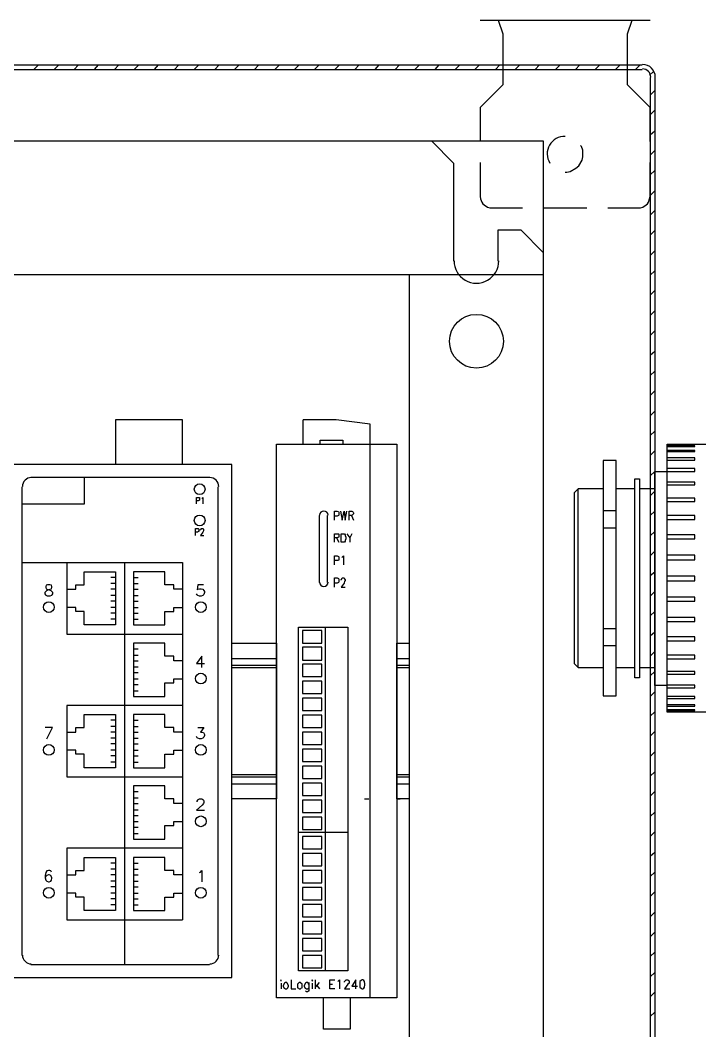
# Model space of a CAD drawing. Header units: feet. Extents: x -159 to 1687, y -48 to 1556.
# Drawn here: x 551.285 to 551.789, y 1044.29 to 1045.033 of the extents above; entities that cross this region are included whole.
import ezdxf

# ---------------------------------------------------------------- set-up
doc = ezdxf.new("R2010")
doc.units = ezdxf.units.FT
doc.header["$MEASUREMENT"] = 0
for name, color, linetype in [('PDF_0', 7, 'Continuous'), ('PDF_Carril', 7, 'Continuous'), ('PDF_Cuadro', 7, 'Continuous')]:
    doc.layers.add(name, color=color, linetype=linetype)
for name, color, linetype, true_color in [('PDF_COLGADOR', 7, 'Continuous', 0x7f7f7f), ('PDF_Oculta', 7, 'Continuous', 0xb9b9b9), ('PDF_Placa', 7, 'Continuous', 0xb9b9b9)]:
    doc.layers.add(name, color=color, linetype=linetype, true_color=true_color)

msp = doc.modelspace()

# ---------------------------------------------------------------- linework, layer by layer
at = {"layer": 'PDF_0', "lineweight": 25}
for p, q in [((551.66965, 1044.8457), (550.19333, 1044.8457)), ((551.28672, 1044.63402), (551.40464, 1044.63402)), ((551.40464, 1044.63402), (551.40464, 1044.37151))]:
    msp.add_line(p, q, dxfattribs=at)
for points in [[(550.19333, 1044.94404), (551.66965, 1044.94404), (551.66965, 1043.50022), (550.19333, 1043.50022)], [(551.56215, 1044.31401), (551.47381, 1044.31401), (551.47381, 1044.72111), (551.56215, 1044.72111)], [(551.27672, 1044.70611), (551.27672, 1044.32901), (551.44089, 1044.32901), (551.44089, 1044.70611)], [(551.73716, 1044.69569), (551.74049, 1044.69569), (551.74049, 1044.54943), (551.73716, 1044.54943)], [(551.69549, 1044.55693), (551.69549, 1044.68819), (551.69257, 1044.68527), (551.69257, 1044.55985)], [(551.52131, 1044.64902), (551.52131, 1044.65527), (551.52381, 1044.65527), (551.52423, 1044.65444), (551.52423, 1044.65402), (551.52465, 1044.65277), (551.52465, 1044.65152), (551.52423, 1044.65027), (551.52423, 1044.64985), (551.52381, 1044.64902)], [(551.30547, 1044.61777), (551.30464, 1044.61735), (551.30422, 1044.61652), (551.30422, 1044.61569), (551.30464, 1044.61485), (551.30505, 1044.61444), (551.30672, 1044.61402), (551.30797, 1044.6136), (551.3088, 1044.61277), (551.30922, 1044.61235), (551.30922, 1044.6111), (551.3088, 1044.61027), (551.30839, 1044.60985), (551.30714, 1044.60944), (551.30547, 1044.60944), (551.30464, 1044.60985), (551.30422, 1044.61027), (551.3038, 1044.6111), (551.3038, 1044.61235), (551.30505, 1044.6136), (551.30589, 1044.61402), (551.30755, 1044.61444), (551.30839, 1044.61485), (551.3088, 1044.61569), (551.3088, 1044.61652), (551.30839, 1044.61735), (551.30714, 1044.61777)], [(551.50714, 1044.57485), (551.50714, 1044.58402), (551.49298, 1044.58402), (551.49298, 1044.57485)], [(551.50714, 1044.56235), (551.50714, 1044.57193), (551.49298, 1044.57193), (551.49298, 1044.56235)], [(551.50714, 1044.55027), (551.50714, 1044.55943), (551.49298, 1044.55943), (551.49298, 1044.55027)], [(551.50714, 1044.53777), (551.50714, 1044.54693), (551.49298, 1044.54693), (551.49298, 1044.53777)], [(551.50714, 1044.52527), (551.50714, 1044.53443), (551.49298, 1044.53443), (551.49298, 1044.52527)], [(551.50714, 1044.51276), (551.50714, 1044.52193), (551.49298, 1044.52193), (551.49298, 1044.51276)], [(551.50714, 1044.50026), (551.50714, 1044.50943), (551.49298, 1044.50943), (551.49298, 1044.50026)], [(551.50714, 1044.48776), (551.50714, 1044.49693), (551.49298, 1044.49693), (551.49298, 1044.48776)], [(551.50714, 1044.47526), (551.50714, 1044.48443), (551.49298, 1044.48443), (551.49298, 1044.47526)], [(551.50714, 1044.46276), (551.50714, 1044.47193), (551.49298, 1044.47193), (551.49298, 1044.46276)], [(551.50714, 1044.45026), (551.50714, 1044.45943), (551.49298, 1044.45943), (551.49298, 1044.45026)], [(551.50714, 1044.43776), (551.50714, 1044.44693), (551.49298, 1044.44693), (551.49298, 1044.43776)], [(551.50714, 1044.42359), (551.50714, 1044.43276), (551.49298, 1044.43276), (551.49298, 1044.42359)], [(551.50714, 1044.41109), (551.50714, 1044.42026), (551.49298, 1044.42026), (551.49298, 1044.41109)], [(551.50714, 1044.39859), (551.50714, 1044.40776), (551.49298, 1044.40776), (551.49298, 1044.39859)], [(551.50714, 1044.38609), (551.50714, 1044.39526), (551.49298, 1044.39526), (551.49298, 1044.38609)], [(551.50714, 1044.37359), (551.50714, 1044.38276), (551.49298, 1044.38276), (551.49298, 1044.37359)], [(551.50714, 1044.36109), (551.50714, 1044.37026), (551.49298, 1044.37026), (551.49298, 1044.36109)], [(551.50714, 1044.34859), (551.50714, 1044.35776), (551.49298, 1044.35776), (551.49298, 1044.34859)], [(551.50714, 1044.33609), (551.50714, 1044.34526), (551.49298, 1044.34526), (551.49298, 1044.33609)], [(551.47673, 1044.32692), (551.47714, 1044.32651), (551.47714, 1044.32734)], [(551.48048, 1044.32526), (551.47964, 1044.32484), (551.47881, 1044.32317), (551.47881, 1044.32276), (551.47923, 1044.32151), (551.47964, 1044.32109), (551.48048, 1044.32067), (551.48131, 1044.32067), (551.48214, 1044.32151), (551.48256, 1044.32276), (551.48256, 1044.32317), (551.48173, 1044.32484), (551.48131, 1044.32526)], [(551.49048, 1044.32526), (551.48923, 1044.32401), (551.48923, 1044.32151), (551.49006, 1044.32109), (551.49048, 1044.32067), (551.49131, 1044.32067), (551.49173, 1044.32109), (551.49256, 1044.32151), (551.49256, 1044.32401), (551.49173, 1044.32484), (551.49131, 1044.32526)], [(551.49964, 1044.32692), (551.50006, 1044.32651), (551.50048, 1044.32692), (551.50006, 1044.32734)], [(551.53673, 1044.32734), (551.5359, 1044.32692), (551.53506, 1044.32609), (551.53506, 1044.32192), (551.5359, 1044.32109), (551.53673, 1044.32067), (551.53715, 1044.32067), (551.53798, 1044.32109), (551.5384, 1044.32192), (551.53881, 1044.32359), (551.53881, 1044.32442), (551.5384, 1044.32609), (551.53798, 1044.32692), (551.53715, 1044.32734)]]:
    msp.add_lwpolyline(points, close=True, dxfattribs=at)
for points in [[(551.57131, 1044.8457), (551.57131, 1043.59856)], [(551.40464, 1044.70611), (551.40464, 1044.73903), (551.35547, 1044.73903), (551.35547, 1044.70611)], [(551.54256, 1044.73569), (551.51756, 1044.73903), (551.49339, 1044.73903)], [(551.49339, 1044.72111), (551.49339, 1044.73903)], [(551.54256, 1044.31401), (551.54256, 1044.73569)], [(551.50589, 1044.72111), (551.50589, 1044.72402), (551.52256, 1044.72402), (551.52256, 1044.72111)], [(551.76091, 1044.72111), (551.78924, 1044.72111)], [(551.78924, 1044.52402), (551.76091, 1044.52402), (551.76091, 1044.72111)], [(551.76091, 1044.71944), (551.78132, 1044.71944), (551.78132, 1044.71986), (551.76091, 1044.71986)], [(551.76091, 1044.71569), (551.78132, 1044.71569), (551.78132, 1044.71652), (551.76091, 1044.71652)], [(551.71382, 1044.70902), (551.71382, 1044.5361), (551.72341, 1044.5361), (551.72341, 1044.70902)], [(551.72341, 1044.70902), (551.71382, 1044.70902)], [(551.78132, 1044.70944), (551.78132, 1044.71111), (551.76091, 1044.71111)], [(551.76091, 1044.70944), (551.78132, 1044.70944)], [(551.78132, 1044.70111), (551.78132, 1044.70319), (551.76091, 1044.70319)], [(551.33255, 1044.69652), (551.33255, 1044.67694), (551.28672, 1044.67694)], [(551.42464, 1044.69652), (551.29338, 1044.69652)], [(551.76091, 1044.5436), (551.75174, 1044.5436), (551.75174, 1044.70111), (551.78132, 1044.70111)], [(551.28672, 1044.68986), (551.28672, 1044.34526)], [(551.43089, 1044.34526), (551.43089, 1044.68986)], [(551.71382, 1044.68819), (551.69549, 1044.68819)], [(551.73716, 1044.68819), (551.72341, 1044.68819)], [(551.75174, 1044.68819), (551.74049, 1044.68819)], [(551.76091, 1044.69111), (551.78132, 1044.69111), (551.78132, 1044.69319), (551.76091, 1044.69319)], [(551.41506, 1044.67736), (551.41506, 1044.68194), (551.41714, 1044.68194), (551.41714, 1044.67986), (551.41631, 1044.67944), (551.41506, 1044.67944)], [(551.41881, 1044.68111), (551.41964, 1044.68194), (551.41964, 1044.67736)], [(551.76091, 1044.67902), (551.78132, 1044.67902), (551.78132, 1044.68152), (551.76091, 1044.68152)], [(551.51631, 1044.66527), (551.51631, 1044.67194), (551.5184, 1044.67194), (551.51923, 1044.67152), (551.51965, 1044.67111), (551.51965, 1044.66902), (551.51923, 1044.66861), (551.5184, 1044.66819), (551.51631, 1044.66819)], [(551.5209, 1044.67194), (551.52215, 1044.66527), (551.5234, 1044.67194), (551.52423, 1044.66527), (551.52548, 1044.67194)], [(551.52715, 1044.66527), (551.52715, 1044.67194), (551.52923, 1044.67194), (551.52965, 1044.67152), (551.53006, 1044.67111), (551.53048, 1044.67069), (551.53048, 1044.66986), (551.52923, 1044.66861), (551.52715, 1044.66861)], [(551.71382, 1044.67236), (551.72341, 1044.67236)], [(551.50506, 1044.66861), (551.50506, 1044.61944)], [(551.51131, 1044.61944), (551.51131, 1044.66861)], [(551.52881, 1044.66861), (551.53048, 1044.66527)], [(551.76091, 1044.66569), (551.78132, 1044.66569), (551.78132, 1044.66861), (551.76091, 1044.66861)], [(551.41422, 1044.65402), (551.41422, 1044.65902), (551.41631, 1044.65902), (551.41672, 1044.65861), (551.41672, 1044.65694), (551.41631, 1044.65694), (551.41589, 1044.65652), (551.41422, 1044.65652)], [(551.41797, 1044.65777), (551.41797, 1044.65819), (551.41839, 1044.65861), (551.41839, 1044.65902), (551.41964, 1044.65902), (551.42006, 1044.65861), (551.42006, 1044.65736), (551.41964, 1044.65652), (551.41797, 1044.65402), (551.42047, 1044.65402)], [(551.72341, 1044.65944), (551.71382, 1044.65944)], [(551.51631, 1044.64902), (551.51631, 1044.65527), (551.51923, 1044.65527), (551.51965, 1044.65485), (551.51965, 1044.65277), (551.51923, 1044.65277), (551.5184, 1044.65235), (551.51631, 1044.65235)], [(551.51798, 1044.65235), (551.51965, 1044.64902)], [(551.52548, 1044.65527), (551.52756, 1044.65235), (551.52756, 1044.64902)], [(551.52923, 1044.65527), (551.52756, 1044.65235)], [(551.76091, 1044.65152), (551.78132, 1044.65152), (551.78132, 1044.65444), (551.76091, 1044.65444)], [(551.51631, 1044.63235), (551.51631, 1044.63902), (551.5184, 1044.63902), (551.51923, 1044.6386), (551.51965, 1044.63819), (551.51965, 1044.6361), (551.51923, 1044.63569), (551.51631, 1044.63569)], [(551.52173, 1044.63777), (551.52298, 1044.63902), (551.52298, 1044.63235)], [(551.76091, 1044.6361), (551.78132, 1044.6361), (551.78132, 1044.63944), (551.76091, 1044.63944)], [(551.31964, 1044.63402), (551.31964, 1044.58152), (551.40464, 1044.58152)], [(551.31964, 1044.61444), (551.3263, 1044.61444), (551.3263, 1044.61777), (551.33255, 1044.61777), (551.33255, 1044.62735), (551.35547, 1044.62735), (551.35547, 1044.58819), (551.33255, 1044.58819), (551.33255, 1044.59819), (551.3263, 1044.59819), (551.3263, 1044.6011), (551.31964, 1044.6011)], [(551.36214, 1044.63402), (551.36214, 1044.33859)], [(551.40464, 1044.61444), (551.39839, 1044.61444), (551.39839, 1044.61777), (551.39172, 1044.61777), (551.39172, 1044.62735), (551.36881, 1044.62735), (551.36881, 1044.58819), (551.39172, 1044.58819), (551.39172, 1044.59819), (551.39839, 1044.59819), (551.39839, 1044.6011), (551.40464, 1044.6011)], [(551.35547, 1044.62319), (551.35214, 1044.62319)], [(551.36881, 1044.62319), (551.37214, 1044.62319)], [(551.51631, 1044.6161), (551.51631, 1044.62277), (551.5184, 1044.62277), (551.51923, 1044.62235), (551.51965, 1044.62194), (551.51965, 1044.61985), (551.51923, 1044.61944), (551.5184, 1044.61902), (551.51631, 1044.61902)], [(551.52131, 1044.6211), (551.52131, 1044.62152), (551.52173, 1044.62194), (551.52173, 1044.62235), (551.52215, 1044.62277), (551.5234, 1044.62277), (551.52381, 1044.62235), (551.52381, 1044.62194), (551.52423, 1044.62152), (551.52423, 1044.62069), (551.52381, 1044.62027), (551.5234, 1044.61902), (551.52131, 1044.6161), (551.52423, 1044.6161)], [(551.76091, 1044.62069), (551.78132, 1044.62069), (551.78132, 1044.62402), (551.76091, 1044.62402)], [(551.35547, 1044.6186), (551.35214, 1044.6186)], [(551.35547, 1044.61444), (551.35214, 1044.61444)], [(551.36881, 1044.6186), (551.37214, 1044.6186)], [(551.36881, 1044.61444), (551.37214, 1044.61444)], [(551.42006, 1044.61777), (551.41589, 1044.61777), (551.41547, 1044.61402), (551.41589, 1044.61444), (551.41714, 1044.61485), (551.41839, 1044.61485), (551.41964, 1044.61444), (551.42047, 1044.6136), (551.42089, 1044.61277), (551.42089, 1044.61194), (551.42047, 1044.61069), (551.41964, 1044.60985), (551.41839, 1044.60944), (551.41714, 1044.60944), (551.41589, 1044.60985), (551.41547, 1044.61027), (551.41506, 1044.6111)], [(551.35547, 1044.60985), (551.35214, 1044.60985)], [(551.35547, 1044.60569), (551.35214, 1044.60569)], [(551.36881, 1044.60985), (551.37214, 1044.60985)], [(551.36881, 1044.60569), (551.37214, 1044.60569)], [(551.76091, 1044.60569), (551.78132, 1044.60569), (551.78132, 1044.6086), (551.76091, 1044.6086)], [(551.35547, 1044.6011), (551.35214, 1044.6011)], [(551.36881, 1044.6011), (551.37214, 1044.6011)], [(551.35547, 1044.59694), (551.35214, 1044.59694)], [(551.35547, 1044.59235), (551.35214, 1044.59235)], [(551.36881, 1044.59694), (551.37214, 1044.59694)], [(551.36881, 1044.59235), (551.37214, 1044.59235)], [(551.76091, 1044.59069), (551.78132, 1044.59069), (551.78132, 1044.5936), (551.76091, 1044.5936)], [(551.52631, 1044.58652), (551.52631, 1044.33401), (551.49006, 1044.33401), (551.49006, 1044.58652)], [(551.49006, 1044.58652), (551.52631, 1044.58652)], [(551.50965, 1044.58652), (551.50965, 1044.33401)], [(551.71382, 1044.58569), (551.72341, 1044.58569)], [(551.76091, 1044.57652), (551.78132, 1044.57652), (551.78132, 1044.57943), (551.76091, 1044.57943)], [(551.40464, 1044.56193), (551.39839, 1044.56193), (551.39839, 1044.56527), (551.39172, 1044.56527), (551.39172, 1044.57485), (551.36881, 1044.57485), (551.36881, 1044.53568), (551.39172, 1044.53568), (551.39172, 1044.54568), (551.39839, 1044.54568), (551.39839, 1044.5486), (551.40464, 1044.5486)], [(551.36881, 1044.57068), (551.37214, 1044.57068)], [(551.72341, 1044.57277), (551.71382, 1044.57277)], [(551.36881, 1044.5661), (551.37214, 1044.5661)], [(551.36881, 1044.56193), (551.37214, 1044.56193)], [(551.41881, 1044.55693), (551.41881, 1044.56527), (551.41506, 1044.55985), (551.42089, 1044.55985)], [(551.76091, 1044.56318), (551.78132, 1044.56318), (551.78132, 1044.5661), (551.76091, 1044.5661)], [(551.36881, 1044.55735), (551.37214, 1044.55735)], [(551.36881, 1044.55318), (551.37214, 1044.55318)], [(551.69549, 1044.55693), (551.71382, 1044.55693)], [(551.72341, 1044.55693), (551.73716, 1044.55693)], [(551.74049, 1044.55693), (551.75174, 1044.55693)], [(551.76091, 1044.55193), (551.78132, 1044.55193), (551.78132, 1044.55402), (551.76091, 1044.55402)], [(551.36881, 1044.5486), (551.37214, 1044.5486)], [(551.36881, 1044.54443), (551.37214, 1044.54443)], [(551.36881, 1044.53985), (551.37214, 1044.53985)], [(551.76091, 1044.54193), (551.78132, 1044.54193), (551.78132, 1044.54402), (551.76091, 1044.54402)], [(551.78132, 1044.53568), (551.76091, 1044.53568)], [(551.76091, 1044.53402), (551.78132, 1044.53402), (551.78132, 1044.53568)], [(551.40464, 1044.52902), (551.31964, 1044.52902), (551.31964, 1044.47651), (551.40464, 1044.47651)], [(551.76091, 1044.5286), (551.78132, 1044.5286), (551.78132, 1044.52943), (551.76091, 1044.52943)], [(551.76091, 1044.52527), (551.78132, 1044.52527), (551.78132, 1044.52568), (551.76091, 1044.52568)], [(551.31964, 1044.50943), (551.3263, 1044.50943), (551.3263, 1044.51276), (551.33255, 1044.51276), (551.33255, 1044.52235), (551.35547, 1044.52235), (551.35547, 1044.48318), (551.33255, 1044.48318), (551.33255, 1044.49318), (551.3263, 1044.49318), (551.3263, 1044.4961), (551.31964, 1044.4961)], [(551.35547, 1044.51818), (551.35214, 1044.51818)], [(551.40464, 1044.50943), (551.39839, 1044.50943), (551.39839, 1044.51276), (551.39172, 1044.51276), (551.39172, 1044.52235), (551.36881, 1044.52235), (551.36881, 1044.48318), (551.39172, 1044.48318), (551.39172, 1044.49318), (551.39839, 1044.49318), (551.39839, 1044.4961), (551.40464, 1044.4961)], [(551.36881, 1044.51818), (551.37214, 1044.51818)], [(551.30505, 1044.50443), (551.30922, 1044.51276), (551.3038, 1044.51276)], [(551.35547, 1044.5136), (551.35214, 1044.5136)], [(551.35547, 1044.50943), (551.35214, 1044.50943)], [(551.36881, 1044.5136), (551.37214, 1044.5136)], [(551.36881, 1044.50943), (551.37214, 1044.50943)], [(551.41589, 1044.51276), (551.42047, 1044.51276), (551.41797, 1044.50943), (551.41922, 1044.50943), (551.42006, 1044.50901), (551.42047, 1044.5086), (551.42089, 1044.50776), (551.42089, 1044.50693), (551.42047, 1044.50568), (551.41964, 1044.50485), (551.41839, 1044.50443), (551.41714, 1044.50443), (551.41589, 1044.50485), (551.41547, 1044.50526), (551.41506, 1044.5061)], [(551.35547, 1044.50485), (551.35214, 1044.50485)], [(551.35547, 1044.50068), (551.35214, 1044.50068)], [(551.36881, 1044.50485), (551.37214, 1044.50485)], [(551.36881, 1044.50068), (551.37214, 1044.50068)], [(551.35547, 1044.4961), (551.35214, 1044.4961)], [(551.36881, 1044.4961), (551.37214, 1044.4961)], [(551.35547, 1044.49193), (551.35214, 1044.49193)], [(551.35547, 1044.48735), (551.35214, 1044.48735)], [(551.36881, 1044.49193), (551.37214, 1044.49193)], [(551.36881, 1044.48735), (551.37214, 1044.48735)], [(551.40464, 1044.45693), (551.39839, 1044.45693), (551.39839, 1044.46026), (551.39172, 1044.46026), (551.39172, 1044.46985), (551.36881, 1044.46985), (551.36881, 1044.43068), (551.39172, 1044.43068), (551.39172, 1044.44068), (551.39839, 1044.44068), (551.39839, 1044.4436), (551.40464, 1044.4436)], [(551.36881, 1044.46568), (551.37214, 1044.46568)], [(551.36881, 1044.4611), (551.37214, 1044.4611)], [(551.36881, 1044.45693), (551.37214, 1044.45693)], [(551.41547, 1044.45818), (551.41547, 1044.4586), (551.41589, 1044.45943), (551.41631, 1044.45985), (551.41714, 1044.46026), (551.41881, 1044.46026), (551.41964, 1044.45985), (551.42006, 1044.45943), (551.42047, 1044.4586), (551.42047, 1044.45776), (551.42006, 1044.45693), (551.41922, 1044.45568), (551.41506, 1044.45193), (551.42089, 1044.45193)], [(551.5384, 1044.46026), (551.54173, 1044.46026)], [(551.56215, 1044.46026), (551.56465, 1044.46026)], [(551.36881, 1044.45235), (551.37214, 1044.45235)], [(551.36881, 1044.44818), (551.37214, 1044.44818)], [(551.36881, 1044.4436), (551.37214, 1044.4436)], [(551.36881, 1044.43943), (551.37214, 1044.43943)], [(551.36881, 1044.43484), (551.37214, 1044.43484)], [(551.52631, 1044.43568), (551.49006, 1044.43568)], [(551.40464, 1044.42401), (551.31964, 1044.42401), (551.31964, 1044.37151), (551.40464, 1044.37151)], [(551.31964, 1044.40443), (551.3263, 1044.40443), (551.3263, 1044.40776), (551.33255, 1044.40776), (551.33255, 1044.41734), (551.35547, 1044.41734), (551.35547, 1044.37818), (551.33255, 1044.37818), (551.33255, 1044.38818), (551.3263, 1044.38818), (551.3263, 1044.39109), (551.31964, 1044.39109)], [(551.35547, 1044.41318), (551.35214, 1044.41318)], [(551.40464, 1044.40443), (551.39839, 1044.40443), (551.39839, 1044.40776), (551.39172, 1044.40776), (551.39172, 1044.41734), (551.36881, 1044.41734), (551.36881, 1044.37818), (551.39172, 1044.37818), (551.39172, 1044.38818), (551.39839, 1044.38818), (551.39839, 1044.39109), (551.40464, 1044.39109)], [(551.36881, 1044.41318), (551.37214, 1044.41318)], [(551.30839, 1044.40651), (551.30797, 1044.40734), (551.30714, 1044.40776), (551.3063, 1044.40776), (551.30505, 1044.40734), (551.30422, 1044.40609), (551.3038, 1044.40401), (551.3038, 1044.40234), (551.30422, 1044.40068), (551.30505, 1044.39984), (551.3063, 1044.39943), (551.30672, 1044.39943), (551.30797, 1044.39984), (551.30839, 1044.40068), (551.3088, 1044.40193), (551.3088, 1044.40234), (551.30797, 1044.40401), (551.30672, 1044.40443), (551.3063, 1044.40443), (551.30505, 1044.40401), (551.30422, 1044.40318), (551.3038, 1044.40234)], [(551.35547, 1044.40859), (551.35214, 1044.40859)], [(551.35547, 1044.40443), (551.35214, 1044.40443)], [(551.36881, 1044.40859), (551.37214, 1044.40859)], [(551.36881, 1044.40443), (551.37214, 1044.40443)], [(551.41714, 1044.40609), (551.41797, 1044.40651), (551.41881, 1044.40776), (551.41881, 1044.39943)], [(551.35547, 1044.39984), (551.35214, 1044.39984)], [(551.36881, 1044.39984), (551.37214, 1044.39984)], [(551.35547, 1044.39568), (551.35214, 1044.39568)], [(551.35547, 1044.39109), (551.35214, 1044.39109)], [(551.36881, 1044.39568), (551.37214, 1044.39568)], [(551.36881, 1044.39109), (551.37214, 1044.39109)], [(551.35547, 1044.38693), (551.35214, 1044.38693)], [(551.35547, 1044.38234), (551.35214, 1044.38234)], [(551.36881, 1044.38693), (551.37214, 1044.38693)], [(551.36881, 1044.38234), (551.37214, 1044.38234)], [(551.29338, 1044.33859), (551.42464, 1044.33859)], [(551.47714, 1044.32484), (551.47714, 1044.32067)], [(551.48464, 1044.32734), (551.48464, 1044.32067), (551.48798, 1044.32067)], [(551.49756, 1044.32401), (551.49714, 1044.32484), (551.49673, 1044.32526), (551.49589, 1044.32526), (551.49506, 1044.32484), (551.49423, 1044.32317), (551.49423, 1044.32276), (551.49464, 1044.32151), (551.49506, 1044.32109), (551.49589, 1044.32067), (551.49673, 1044.32067), (551.49756, 1044.32151)], [(551.49756, 1044.32526), (551.49756, 1044.31901), (551.49714, 1044.31901), (551.49673, 1044.31859), (551.49589, 1044.31859), (551.49506, 1044.31901)], [(551.50006, 1044.32484), (551.50006, 1044.32067)], [(551.50214, 1044.32734), (551.50214, 1044.32067)], [(551.50506, 1044.32526), (551.50214, 1044.32192)], [(551.50339, 1044.32317), (551.50548, 1044.32067)], [(551.51673, 1044.32067), (551.51298, 1044.32067), (551.51298, 1044.32734), (551.51673, 1044.32734)], [(551.51298, 1044.32401), (551.51506, 1044.32401)], [(551.51881, 1044.32609), (551.52006, 1044.32734), (551.52006, 1044.32067)], [(551.52381, 1044.32567), (551.52381, 1044.32609), (551.52506, 1044.32734), (551.52631, 1044.32734), (551.52673, 1044.32692), (551.52715, 1044.32651), (551.52715, 1044.32484), (551.52631, 1044.32401), (551.52381, 1044.32067), (551.52756, 1044.32067)], [(551.53215, 1044.32067), (551.53215, 1044.32734), (551.52923, 1044.32276), (551.5334, 1044.32276)], [(551.52798, 1044.31401), (551.52798, 1044.29109), (551.50839, 1044.29109), (551.50839, 1044.31401)]]:
    msp.add_lwpolyline(points, dxfattribs=at)
for centre in [(551.41735, 1044.68798), (551.41735, 1044.66506), (551.30651, 1044.60131), (551.41818, 1044.60131), (551.41818, 1044.54881), (551.30651, 1044.49631), (551.41818, 1044.49631), (551.41818, 1044.4438), (551.30651, 1044.3913), (551.41818, 1044.3913)]:
    msp.add_circle(centre, 0.00396, dxfattribs=at)
for centre, radius, start, end in [((551.29359, 1044.69006), 0.00646, 89.99995, 180.00005), ((551.42485, 1044.69006), 0.00646, 359.99935, 90.00065), ((551.5086, 1044.66881), 0.00313, 0.00045, 179.99955), ((551.5086, 1044.61964), 0.00313, 180.00045, 359.99955), ((551.29359, 1044.34547), 0.00646, 179.99995, 270.00005), ((551.42485, 1044.34547), 0.00646, 269.99935, 0.00065)]:
    msp.add_arc(centre, radius, start, end, dxfattribs=at)
at = {"layer": 'PDF_Carril', "lineweight": 25}
for points in [[(551.44089, 1044.57485), (551.47381, 1044.57485), (551.47381, 1044.46026), (551.44089, 1044.46026)], [(551.56215, 1044.57485), (551.57131, 1044.57485), (551.57131, 1044.46026), (551.56215, 1044.46026)]]:
    msp.add_lwpolyline(points, close=True, dxfattribs=at)
at = {"layer": 'PDF_Carril', "color": 9, "lineweight": 25, "true_color": 0xc6c7ca}
for points in [[(551.44089, 1044.5636), (551.47381, 1044.5636)], [(551.56215, 1044.5636), (551.57131, 1044.5636)], [(551.44089, 1044.55693), (551.47381, 1044.55693)], [(551.56215, 1044.55693), (551.57131, 1044.55693)], [(551.44089, 1044.47818), (551.47381, 1044.47818)], [(551.44089, 1044.47151), (551.47381, 1044.47151)], [(551.56215, 1044.47818), (551.57131, 1044.47818)], [(551.56215, 1044.47151), (551.57131, 1044.47151)]]:
    msp.add_lwpolyline(points, dxfattribs=at)
at = {"layer": 'PDF_Carril', "lineweight": 25}
for points in [[(551.44089, 1044.5586), (551.47381, 1044.5586)], [(551.56215, 1044.5586), (551.57131, 1044.5586)], [(551.44089, 1044.47651), (551.47381, 1044.47651)], [(551.56215, 1044.47651), (551.57131, 1044.47651)]]:
    msp.add_lwpolyline(points, dxfattribs=at)
at = {"layer": 'PDF_COLGADOR', "lineweight": 25}
msp.add_line((551.6234, 1045.03279), (551.74841, 1045.03279), dxfattribs=at)
msp.add_lwpolyline([(551.63673, 1045.03279), (551.64007, 1045.02279), (551.64007, 1044.99987), (551.73174, 1044.99987), (551.73174, 1045.02279), (551.73507, 1045.03279)], dxfattribs=at)
at = {"layer": 'PDF_Cuadro', "lineweight": 25}
for points in [[(550.11125, 1043.0402), (550.11125, 1044.9907), (550.12041, 1044.99987), (551.74257, 1044.99987)], [(551.29547, 1044.99654), (551.2988, 1044.99987)], [(551.31047, 1044.99654), (551.3138, 1044.99987)], [(551.32505, 1044.99654), (551.32839, 1044.99987)], [(551.34005, 1044.99654), (551.34297, 1044.99987)], [(551.35464, 1044.99654), (551.35797, 1044.99987)], [(551.36922, 1044.99654), (551.37256, 1044.99987)], [(551.38422, 1044.99654), (551.38714, 1044.99987)], [(551.39881, 1044.99654), (551.40214, 1044.99987)], [(551.41339, 1044.99654), (551.41672, 1044.99987)], [(551.42839, 1044.99654), (551.43172, 1044.99987)], [(551.44298, 1044.99654), (551.44631, 1044.99987)], [(551.45756, 1044.99654), (551.46089, 1044.99987)], [(551.47256, 1044.99654), (551.47589, 1044.99987)], [(551.48714, 1044.99654), (551.49048, 1044.99987)], [(551.50173, 1044.99654), (551.50506, 1044.99987)], [(551.51673, 1044.99654), (551.52006, 1044.99987)], [(551.53131, 1044.99654), (551.53465, 1044.99987)], [(551.54631, 1044.99654), (551.54923, 1044.99987)], [(551.5609, 1044.99654), (551.56423, 1044.99987)], [(551.57548, 1044.99654), (551.57881, 1044.99987)], [(551.59048, 1044.99654), (551.5934, 1044.99987)], [(551.60507, 1044.99654), (551.6084, 1044.99987)], [(551.61965, 1044.99654), (551.62298, 1044.99987)], [(551.63465, 1044.99654), (551.63798, 1044.99987)], [(551.64923, 1044.99654), (551.65257, 1044.99987)], [(551.66382, 1044.99654), (551.66715, 1044.99987)], [(551.67882, 1044.99654), (551.68215, 1044.99987)], [(551.6934, 1044.99654), (551.69674, 1044.99987)], [(551.70799, 1044.99654), (551.71132, 1044.99987)], [(551.72299, 1044.99654), (551.72632, 1044.99987)], [(551.73757, 1044.99654), (551.74091, 1044.99987)], [(550.12041, 1044.99654), (551.74257, 1044.99654)], [(551.74799, 1044.99237), (551.75049, 1044.99487)], [(551.74841, 1044.9907), (551.74841, 1043.0402)], [(551.75174, 1044.9907), (551.75174, 1043.0402)], [(551.74841, 1044.97779), (551.75174, 1044.98112)], [(551.74841, 1044.9632), (551.75174, 1044.96654)], [(551.74841, 1044.94862), (551.75174, 1044.95154)], [(551.74841, 1044.93362), (551.75174, 1044.93695)], [(551.74841, 1044.91903), (551.75174, 1044.92237)], [(551.74841, 1044.90403), (551.75174, 1044.90737)], [(551.74841, 1044.88945), (551.75174, 1044.89278)], [(551.74841, 1044.87487), (551.75174, 1044.8782)], [(551.74841, 1044.85986), (551.75174, 1044.8632)], [(551.74841, 1044.84528), (551.75174, 1044.84861)], [(551.74841, 1044.8307), (551.75174, 1044.83403)], [(551.74841, 1044.8157), (551.75174, 1044.81903)], [(551.74841, 1044.80111), (551.75174, 1044.80445)], [(551.74841, 1044.78653), (551.75174, 1044.78944)], [(551.74841, 1044.77153), (551.75174, 1044.77486)], [(551.74841, 1044.75694), (551.75174, 1044.76028)], [(551.74841, 1044.74194), (551.75174, 1044.74528)], [(551.74841, 1044.72736), (551.75174, 1044.73069)], [(551.74841, 1044.71277), (551.75174, 1044.71611)], [(551.74841, 1044.69777), (551.75174, 1044.70111)], [(551.74841, 1044.68319), (551.75174, 1044.68652)], [(551.74841, 1044.66861), (551.75174, 1044.67194)], [(551.74841, 1044.6536), (551.75174, 1044.65694)], [(551.74841, 1044.63902), (551.75174, 1044.64235)], [(551.74841, 1044.62444), (551.75174, 1044.62735)], [(551.74841, 1044.60944), (551.75174, 1044.61277)], [(551.74841, 1044.59485), (551.75174, 1044.59819)], [(551.74841, 1044.58027), (551.75174, 1044.58318)], [(551.74841, 1044.56527), (551.75174, 1044.5686)], [(551.74841, 1044.55068), (551.75174, 1044.55402)], [(551.74841, 1044.53568), (551.75174, 1044.53902)], [(551.74841, 1044.5211), (551.75174, 1044.52443)], [(551.74841, 1044.50651), (551.75174, 1044.50985)], [(551.74841, 1044.49151), (551.75174, 1044.49485)], [(551.74841, 1044.47693), (551.75174, 1044.48026)], [(551.74841, 1044.46235), (551.75174, 1044.46568)], [(551.74841, 1044.44735), (551.75174, 1044.45068)], [(551.74841, 1044.43276), (551.75174, 1044.43609)], [(551.74841, 1044.41818), (551.75174, 1044.42109)], [(551.74841, 1044.40318), (551.75174, 1044.40651)], [(551.74841, 1044.38859), (551.75174, 1044.39193)], [(551.74841, 1044.37359), (551.75174, 1044.37693)], [(551.74841, 1044.35901), (551.75174, 1044.36234)], [(551.74841, 1044.34442), (551.75174, 1044.34776)], [(551.74841, 1044.32942), (551.75174, 1044.33276)], [(551.74841, 1044.31484), (551.75174, 1044.31817)], [(551.74841, 1044.30025), (551.75174, 1044.30359)]]:
    msp.add_lwpolyline(points, dxfattribs=at)
for radius, start, end in [(0.00938, 0.00045, 89.99955), (0.00604, 359.99913, 90.00087)]:
    msp.add_arc((551.74278, 1044.99091), radius, start, end, dxfattribs=at)
at = {"layer": 'PDF_Oculta', "lineweight": 25}
for points in [[(551.64007, 1044.99987), (551.64007, 1044.98529), (551.6234, 1044.96862), (551.6234, 1044.94362)], [(551.74841, 1044.94362), (551.74841, 1044.96862), (551.73174, 1044.98529), (551.73174, 1044.99987)], [(551.6859, 1044.92112), (551.68715, 1044.92112), (551.68965, 1044.92153), (551.69382, 1044.92403), (551.6959, 1044.9257), (551.6984, 1044.92987), (551.69882, 1044.93237), (551.69882, 1044.93737), (551.69799, 1044.93987), (551.69715, 1044.9407)], [(551.6234, 1044.9282), (551.6234, 1044.9032), (551.62382, 1044.90153), (551.62465, 1044.89903), (551.62548, 1044.89778), (551.62632, 1044.89695), (551.62882, 1044.89528), (551.63048, 1044.89487), (551.65465, 1044.89487)], [(551.71715, 1044.89487), (551.74132, 1044.89487), (551.74299, 1044.89528), (551.74549, 1044.89695), (551.74632, 1044.89778), (551.74716, 1044.89903), (551.74799, 1044.90153), (551.74841, 1044.9032), (551.74841, 1044.9282)], [(551.67049, 1044.89487), (551.70174, 1044.89487)]]:
    msp.add_lwpolyline(points, dxfattribs=at)
msp.add_arc((551.68546, 1044.9346), 0.01278, 88.00627, 212.24175, dxfattribs=at)
at = {"layer": 'PDF_Placa', "lineweight": 25}
for points in [[(550.25875, 1044.8557), (550.25875, 1044.92778), (550.275, 1044.94404), (551.58757, 1044.94404), (551.60382, 1044.92778), (551.60382, 1044.8557)], [(551.63673, 1044.8557), (551.63673, 1044.87862), (551.6534, 1044.87862), (551.66965, 1044.86195), (551.66965, 1043.15562), (551.6534, 1043.13937), (551.63673, 1043.13937), (551.63673, 1043.16229)]]:
    msp.add_lwpolyline(points, dxfattribs=at)
msp.add_circle((551.62069, 1044.79674), 0.01979, dxfattribs=at)
msp.add_arc((551.62069, 1044.85591), 0.01646, 179.99966, 0.00034, dxfattribs=at)

doc.saveas('drawing.dxf')
